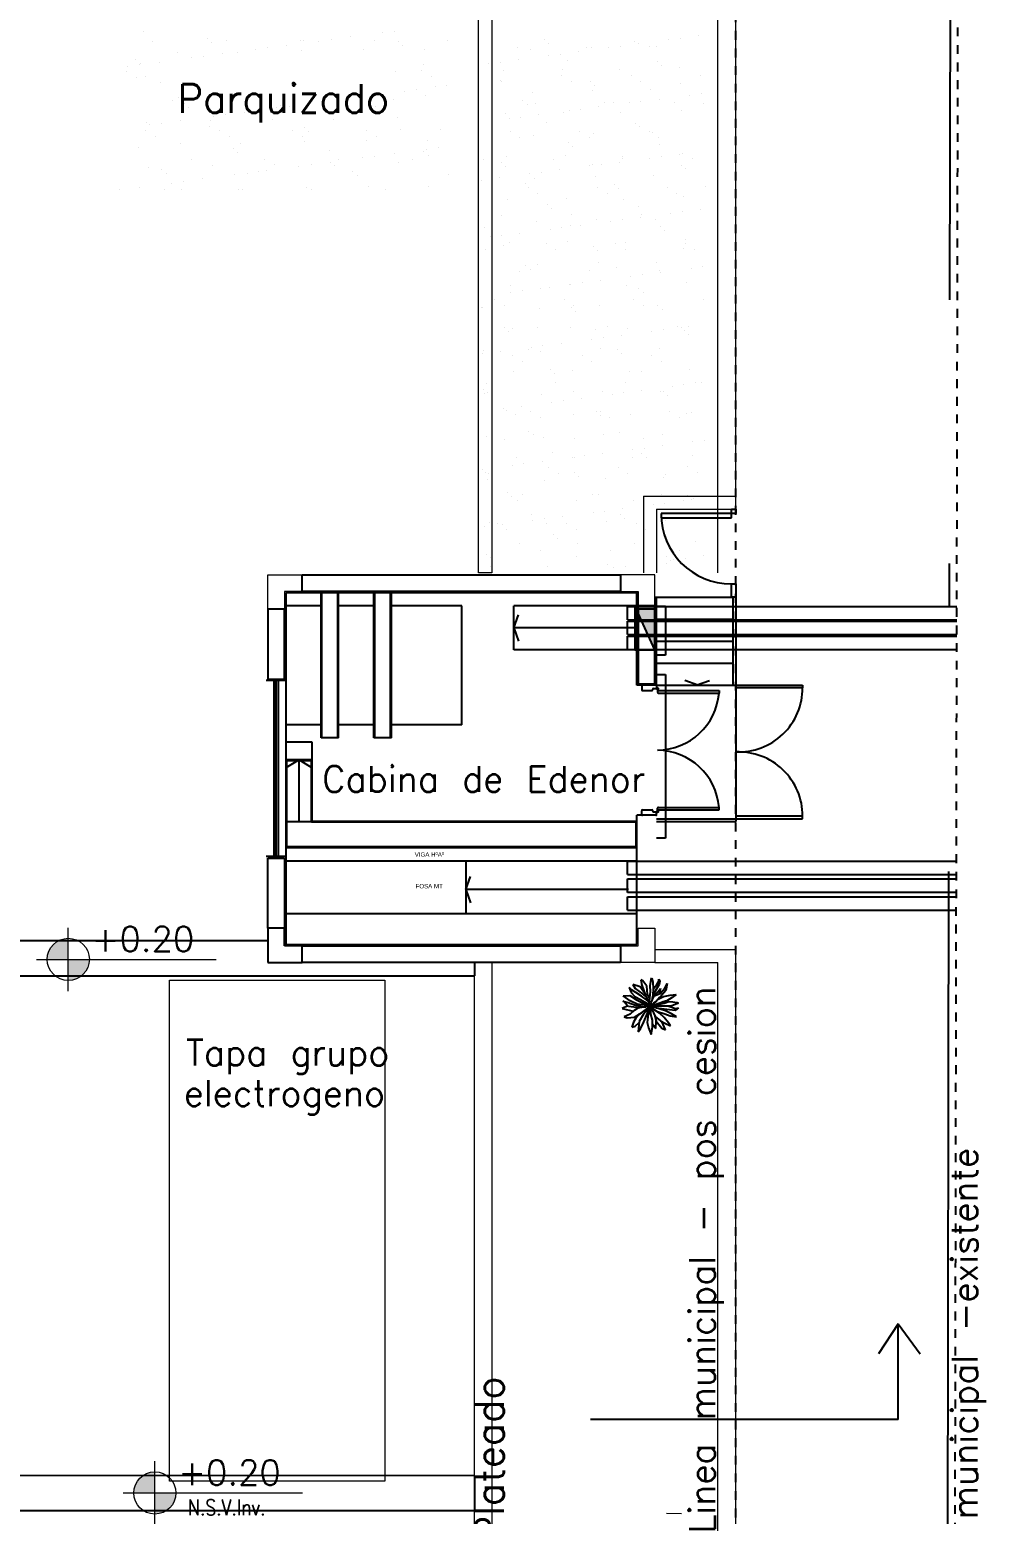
# Model space of a CAD drawing. Header units: millimetres. Extents: x 182 to 305, y 81 to 164.
# Drawn here: x 293.95 to 304.83, y 109.81 to 126.69 of the extents above; entities that cross this region are included whole.
import ezdxf

# ---------------------------------------------------------------- set-up
doc = ezdxf.new("R2010")
doc.units = ezdxf.units.MM
for name, pattern in [('ACAD_ISO04W100', [30.5, 24, -3, 0.5, -3]), ('ACAD_ISO10W100', [18.5, 12, -3, 0.5, -3]), ('DASHDOT', [1, 0.5, -0.25, 0, -0.25]), ('Hidden', [7.14375, 4.7625, -2.38125])]:
    doc.linetypes.add(name, pattern=pattern)
for name, color, linetype, lineweight in [('A-----DIP', 7, 'Continuous', 9), ('A-AREAIDM', 7, 'Continuous', 18), ('A-FLOROTM', 7, 'Continuous', 9), ('A-WALL', 7, 'Continuous', 9), ('BLOCK 019', 7, 'Continuous', 9), ('OBSERVACIONES', 7, 'Continuous', 25), ('S-COLSPRM', 7, 'Continuous', 9), ('VP', 7, 'Continuous', 18)]:
    doc.layers.add(name, color=color, linetype=linetype, lineweight=lineweight)
for name, color, linetype in [('C', 7, 'Continuous'), ('carpinteria', 7, 'Continuous'), ('CENTRO DE TRANSFORMACION', 7, 'Continuous'), ('GREEN', 7, 'Continuous'), ('IE-FOSA TAPA', 7, 'Continuous'), ('IE-FOSAS', 7, 'Continuous'), ('Lineas Lotes', 7, 'DASHDOT'), ('Lineas Rotulo', 7, 'Continuous'), ('perfiles', 7, 'Continuous'), ('PORTONES', 7, 'Continuous'), ('REVOQUE', 7, 'Continuous'), ('REVOQUES', 7, 'Continuous'), ('solado h verde', 7, 'Continuous'), ('TXT', 7, 'Continuous'), ('VISTALEJOS', 7, 'Continuous'), ('vistas acceso$0$vista8', 7, 'Continuous')]:
    doc.layers.add(name, color=color, linetype=linetype)
doc.styles.add('ARIAL', font='arial.ttf')
doc.styles.add('COTAS', font='simplex.shx', dxfattribs={"width": 0.8})
doc.styles.get("Standard").update_dxf_attribs({"font": 'txt.shx'})

msp = doc.modelspace()

# ---------------------------------------------------------------- hatches: boundary and pattern name
at = {"layer": 'A-----DIP'}
h = msp.add_hatch(color=252, dxfattribs=at)
edge = h.paths.add_edge_path(flags=0)
edge.add_line((294.392865, 116.121619), (294.152865, 116.121619))
edge.add_arc((294.392865, 116.121619), 0.24, 90, 180, ccw=False)
edge.add_line((294.392865, 116.361619), (294.392865, 116.121619))
h = msp.add_hatch(color=252, dxfattribs=at)
edge = h.paths.add_edge_path(flags=0)
edge.add_line((294.392865, 116.121619), (294.632865, 116.121619))
edge.add_arc((294.392865, 116.121619), 0.24, 270, 360, ccw=False)
edge.add_line((294.392865, 115.881619), (294.392865, 116.121619))
h = msp.add_hatch(color=252, dxfattribs=at)
edge = h.paths.add_edge_path(flags=0)
edge.add_line((295.37684, 110.054841), (295.13684, 110.054841))
edge.add_arc((295.37684, 110.054841), 0.24, 90, 180, ccw=False)
edge.add_line((295.37684, 110.294841), (295.37684, 110.054841))
h = msp.add_hatch(color=252, dxfattribs=at)
edge = h.paths.add_edge_path(flags=0)
edge.add_line((295.37684, 110.054841), (295.61684, 110.054841))
edge.add_arc((295.37684, 110.054841), 0.24, 270, 360, ccw=False)
edge.add_line((295.37684, 109.814841), (295.37684, 110.054841))
at = {"layer": 'CENTRO DE TRANSFORMACION', "ltscale": 0.2}
h = msp.add_hatch(color=252, dxfattribs=at)
h.paths.add_polyline_path([(301.061104, 120.11929), (301.061104, 120.139934), (300.832293, 120.139934), (300.841741, 120.11929)])
h.paths.add_polyline_path([(301.061104, 119.96679), (301.061104, 120.11929), (300.841741, 120.11929), (300.911528, 119.96679)])
h.paths.add_polyline_path([(300.980685, 119.815666), (301.061104, 119.815666), (301.061104, 119.96679), (300.911528, 119.96679)])
h.paths.add_polyline_path([(301.061104, 119.639934), (301.061104, 119.815666), (300.980685, 119.815666)])

# ---------------------------------------------------------------- linework, layer by layer
at = {"linetype": 'ACAD_ISO10W100'}
msp.add_line((304.3478, 86.621522), (304.483929, 160.881522), dxfattribs=at)
at = {"layer": 'A-----DIP', "color": 252, "linetype": 'Continuous'}
for p, q in [((295.252054, 126.676121), (295.252054, 126.676121)), ((297.599602, 126.609966), (297.599602, 126.609966)), ((297.965305, 126.658112), (297.965305, 126.658112)), ((298.105447, 126.676562), (298.105447, 126.676562)), ((295.355481, 126.562066), (295.355481, 126.562066)), ((295.632138, 126.435978), (295.632138, 126.435978)), ((295.971518, 126.590911), (295.971518, 126.590911)), ((296.021144, 126.545437), (296.021144, 126.545437)), ((296.193933, 126.56359), (296.193933, 126.56359)), ((296.320878, 126.432674), (296.320878, 126.432674)), ((296.51584, 126.467286), (296.51584, 126.467286)), ((296.655981, 126.485736), (296.655981, 126.485736)), ((296.874869, 126.514553), (296.874869, 126.514553)), ((297.032385, 126.565113), (297.032385, 126.565113)), ((297.048067, 126.458873), (297.048067, 126.458873)), ((297.064749, 126.567105), (297.064749, 126.567105)), ((297.240573, 126.562699), (297.240573, 126.562699)), ((297.380714, 126.581149), (297.380714, 126.581149)), ((297.752827, 126.467863), (297.752827, 126.467863)), ((297.870837, 126.566637), (297.870837, 126.566637)), ((298.1421, 126.55785), (298.1421, 126.55785)), ((298.191727, 126.512376), (298.191727, 126.512376)), ((298.441567, 126.46456), (298.441567, 126.46456)), ((298.709289, 126.56816), (298.709289, 126.56816)), ((295.066374, 126.27646), (295.066374, 126.27646)), ((295.162148, 126.354606), (295.162148, 126.354606)), ((295.206516, 126.29491), (295.206516, 126.29491)), ((295.211774, 126.309132), (295.211774, 126.309132)), ((295.425404, 126.323728), (295.425404, 126.323728)), ((295.791107, 126.371873), (295.791107, 126.371873)), ((295.931248, 126.390323), (295.931248, 126.390323)), ((296.150137, 126.41914), (296.150137, 126.41914)), ((298.425962, 126.297739), (298.425962, 126.297739)), ((295.050655, 126.220586), (295.050655, 126.220586)), ((295.164192, 126.148255), (295.164192, 126.148255)), ((295.269014, 126.157343), (295.269014, 126.157343)), ((295.44601, 126.094494), (295.44601, 126.094494)), ((298.116891, 126.215427), (298.116891, 126.215427)), ((298.404462, 126.22668), (298.404462, 126.22668)), ((298.518, 126.154348), (298.518, 126.154348)), ((298.213544, 125.99369), (298.213544, 125.99369)), ((298.353685, 126.01214), (298.353685, 126.01214)), ((298.458528, 125.945782), (298.458528, 125.945782)), ((298.572573, 126.040957), (298.572573, 126.040957)), ((298.693943, 126.05218), (298.693943, 126.05218)), ((295.572927, 125.887862), (295.572927, 125.887862)), ((295.649099, 125.9172), (295.649099, 125.9172)), ((295.713991, 125.848935), (295.713991, 125.848935)), ((295.763617, 125.803461), (295.763617, 125.803461)), ((296.398375, 125.754719), (296.398375, 125.754719)), ((296.764078, 125.802865), (296.764078, 125.802865)), ((296.807222, 125.825129), (296.807222, 125.825129)), ((296.90422, 125.821315), (296.90422, 125.821315)), ((297.884573, 125.815874), (297.884573, 125.815874)), ((297.934199, 125.7704), (297.934199, 125.7704)), ((298.088282, 125.892432), (298.088282, 125.892432)), ((295.285975, 125.638565), (295.285975, 125.638565)), ((295.314612, 125.612039), (295.314612, 125.612039)), ((295.454754, 125.630489), (295.454754, 125.630489)), ((295.673642, 125.659306), (295.673642, 125.659306)), ((295.997852, 125.588824), (295.997852, 125.588824)), ((296.013163, 125.664764), (296.013163, 125.664764)), ((296.039345, 125.707452), (296.039345, 125.707452)), ((296.179487, 125.725902), (296.179487, 125.725902)), ((296.717923, 125.673753), (296.717923, 125.673753)), ((297.406663, 125.67045), (297.406663, 125.67045)), ((298.133852, 125.696649), (298.133852, 125.696649)), ((295.2681, 125.546382), (295.2681, 125.546382)), ((295.381638, 125.474051), (295.381638, 125.474051)), ((296.106552, 125.547905), (296.106552, 125.547905)), ((296.22009, 125.475574), (296.22009, 125.475574)), ((296.945004, 125.549429), (296.945004, 125.549429)), ((297.058542, 125.477097), (297.058542, 125.477097)), ((297.075203, 125.579569), (297.075203, 125.579569)), ((297.081988, 125.421317), (297.081988, 125.421317)), ((297.12483, 125.534095), (297.12483, 125.534095)), ((297.783456, 125.550952), (297.783456, 125.550952)), ((297.786748, 125.430307), (297.786748, 125.430307)), ((297.896993, 125.478621), (297.896993, 125.478621)), ((298.168435, 125.555763), (298.168435, 125.555763)), ((298.475488, 125.427003), (298.475488, 125.427003)), ((298.621908, 125.552475), (298.621908, 125.552475)), ((295.188483, 125.352519), (295.188483, 125.352519)), ((295.666059, 125.398422), (295.666059, 125.398422)), ((296.265834, 125.343264), (296.265834, 125.343264)), ((296.31546, 125.29779), (296.31546, 125.29779)), ((296.354799, 125.395118), (296.354799, 125.395118)), ((297.359065, 125.319458), (297.359065, 125.319458)), ((297.877191, 125.252306), (297.877191, 125.252306)), ((298.096079, 125.281123), (298.096079, 125.281123)), ((298.436416, 125.310204), (298.436416, 125.310204)), ((298.461782, 125.329269), (298.461782, 125.329269)), ((298.486042, 125.26473), (298.486042, 125.26473)), ((298.601924, 125.347719), (298.601924, 125.347719)), ((295.302935, 125.119787), (295.302935, 125.119787)), ((295.456464, 125.106959), (295.456464, 125.106959)), ((295.790372, 125.213658), (295.790372, 125.213658)), ((296.030123, 125.145986), (296.030123, 125.145986)), ((296.549695, 125.083153), (296.549695, 125.083153)), ((296.628824, 125.215181), (296.628824, 125.215181)), ((296.646613, 125.090297), (296.646613, 125.090297)), ((296.734884, 125.154975), (296.734884, 125.154975)), ((297.012316, 125.138443), (297.012316, 125.138443)), ((297.152458, 125.156893), (297.152458, 125.156893)), ((297.371346, 125.18571), (297.371346, 125.18571)), ((297.423624, 125.151672), (297.423624, 125.151672)), ((297.467276, 125.216705), (297.467276, 125.216705)), ((297.737049, 125.233856), (297.737049, 125.233856)), ((298.150812, 125.177871), (298.150812, 125.177871)), ((298.305728, 125.218228), (298.305728, 125.218228)), ((295.50609, 125.061485), (295.50609, 125.061485)), ((295.56285, 124.947617), (295.56285, 124.947617)), ((295.702992, 124.966067), (295.702992, 124.966067)), ((295.92188, 124.994884), (295.92188, 124.994884)), ((296.287583, 125.04303), (296.287583, 125.04303)), ((296.427725, 125.06148), (296.427725, 125.06148)), ((297.627046, 125.073899), (297.627046, 125.073899)), ((297.676672, 125.028425), (297.676672, 125.028425)), ((297.803708, 124.911529), (297.803708, 124.911529)), ((298.720277, 125.050093), (298.720277, 125.050093)), ((294.978259, 124.870654), (294.978259, 124.870654)), ((294.978259, 124.870654), (294.978259, 124.870654)), ((295.197147, 124.899471), (295.197147, 124.899471)), ((295.485546, 124.872178), (295.485546, 124.872178)), ((295.683019, 124.879644), (295.683019, 124.879644)), ((296.323998, 124.873701), (296.323998, 124.873701)), ((296.371759, 124.87634), (296.371759, 124.87634)), ((297.098948, 124.902539), (297.098948, 124.902539)), ((297.16245, 124.875224), (297.16245, 124.875224)), ((298.000902, 124.876748), (298.000902, 124.876748)), ((298.492448, 124.908225), (298.492448, 124.908225))]:
    msp.add_line(p, q, dxfattribs=at)
at = {"layer": 'A-----DIP', "color": 252}
for p, q in [((294.392865, 115.761619), (294.392865, 116.481619)), ((294.032865, 116.121619), (296.072865, 116.121619)), ((295.37684, 109.694841), (295.37684, 110.414841)), ((295.01684, 110.054841), (297.05684, 110.054841))]:
    msp.add_line(p, q, dxfattribs=at)
for centre in [(294.392865, 116.121619), (295.37684, 110.054841)]:
    msp.add_circle(centre, 0.24, dxfattribs=at)
at = {"layer": 'A-FLOROTM', "color": 252}
for p, q in [((299.011104, 91.614512), (299.011104, 116.084648)), ((299.206106, 116.084648), (299.206106, 91.764512))]:
    msp.add_line(p, q, dxfattribs=at)
at = {"layer": 'A-WALL', "color": 252, "lineweight": 18}
for p, q in [((301.778593, 120.514856), (301.778593, 128.527043)), ((301.778593, 120.514856), (301.778593, 128.527043)), ((301.978592, 128.527043), (301.978592, 121.389934)), ((301.978592, 128.527043), (301.978592, 121.389934)), ((300.931104, 121.389934), (301.98109, 121.389934)), ((300.931104, 121.389934), (300.931104, 120.514856)), ((301.98109, 121.239934), (301.98109, 121.389934)), ((301.081104, 121.239934), (301.981104, 121.239934)), ((301.081104, 121.239934), (301.081104, 120.514856)), ((301.061104, 116.234648), (301.978592, 116.234648)), ((301.978592, 116.234648), (301.978592, 91.813478)), ((301.061104, 116.084648), (301.778593, 116.084648)), ((301.778593, 91.814512), (301.778593, 116.084648)), ((295.544446, 115.884578), (297.990031, 115.884578)), ((295.544446, 110.189543), (295.544446, 115.884578)), ((297.990031, 115.884578), (297.990031, 110.189543)), ((297.990031, 110.189543), (295.544446, 110.189543)), ((301.195134, 109.823707), (301.365133, 109.823128))]:
    msp.add_line(p, q, dxfattribs=at)
at = {"layer": 'BLOCK 019', "color": 252, "ltscale": 5}
for p, q in [((299.056106, 120.514856), (299.056106, 146.988646)), ((299.056106, 120.514856), (299.056106, 146.988646)), ((299.206106, 146.988646), (299.206106, 120.514856)), ((299.206106, 146.988646), (299.206106, 120.514856)), ((299.206106, 120.514856), (299.056106, 120.514856)), ((299.206106, 120.514856), (299.056106, 120.514856))]:
    msp.add_line(p, q, dxfattribs=at)
at = {"layer": 'C', "color": 252}
for p, q in [((296.851104, 116.474648), (296.661104, 116.474648)), ((296.661104, 116.474648), (296.661104, 116.084648)), ((296.851104, 116.274648), (296.851104, 116.474648)), ((297.051104, 116.274648), (296.851104, 116.274648)), ((297.051104, 116.084648), (297.051104, 116.274648)), ((296.661104, 116.084648), (297.051104, 116.084648))]:
    msp.add_line(p, q, dxfattribs=at)
at = {"layer": 'carpinteria', "color": 252}
for p, q in [((296.728565, 119.291364), (296.728565, 117.291364)), ((296.753565, 119.291364), (296.753565, 117.291364)), ((296.778565, 119.291364), (296.778565, 117.291364))]:
    msp.add_line(p, q, dxfattribs=at)
at = {"layer": 'CENTRO DE TRANSFORMACION', "color": 252, "ltscale": 0.2}
for p, q in [((301.931104, 121.189934), (301.931104, 121.239934)), ((301.931104, 121.239934), (301.981104, 121.239934)), ((301.981104, 121.239934), (301.981104, 121.189934)), ((301.931104, 121.189934), (301.131104, 121.189934)), ((301.131104, 121.189934), (301.131104, 121.139934)), ((301.131104, 121.139934), (301.931104, 121.139934)), ((301.931104, 121.139934), (301.931104, 121.189934)), ((301.981104, 121.189934), (301.931104, 121.189934)), ((301.931104, 120.239934), (301.931104, 120.389934)), ((301.931104, 120.389934), (301.981104, 120.389934)), ((301.981104, 120.389934), (301.981104, 120.239934)), ((301.061104, 120.239934), (301.951104, 120.239934)), ((301.981104, 120.239934), (301.931104, 120.239934)), ((301.951104, 119.239934), (301.951104, 120.239934)), ((301.981104, 120.239934), (301.981104, 117.689934)), ((297.265818, 120.139934), (296.865818, 120.139934)), ((297.865818, 120.139934), (297.465818, 120.139934)), ((298.865818, 120.139934), (298.065818, 120.139934)), ((298.865818, 118.789934), (298.865818, 120.139934)), ((300.856389, 120.139934), (299.456389, 120.139934)), ((299.456389, 119.639934), (299.456389, 120.139934)), ((301.061104, 120.139934), (300.832293, 120.139934)), ((300.832293, 120.139934), (300.832293, 119.639934)), ((301.061104, 119.639934), (301.061104, 120.139934)), ((301.081104, 119.989934), (301.951104, 119.989934)), ((301.081104, 119.739934), (301.951104, 119.739934)), ((300.856389, 119.639934), (299.456389, 119.639934)), ((300.832293, 119.639934), (301.061104, 119.639934)), ((301.081104, 119.489934), (301.951104, 119.489934)), ((301.081104, 119.239934), (301.981104, 119.239934)), ((301.981104, 119.239934), (302.741104, 119.239934)), ((301.981104, 119.209934), (301.981104, 119.239934)), ((302.741104, 119.209934), (301.981104, 119.209934)), ((302.741104, 119.239934), (302.741104, 119.209934)), ((297.265818, 118.789934), (296.865818, 118.789934)), ((297.865818, 118.789934), (297.465818, 118.789934)), ((298.865818, 118.789934), (298.065818, 118.789934)), ((297.165818, 118.589934), (296.865818, 118.589934)), ((297.165818, 118.589934), (296.961104, 118.589934)), ((297.165818, 117.689934), (297.165818, 118.589934)), ((300.856389, 117.689934), (297.165818, 117.689934)), ((301.081104, 117.719934), (301.951104, 117.719934)), ((301.081104, 117.689934), (301.981104, 117.689934)), ((301.951104, 117.719934), (301.981104, 117.719934)), ((302.741104, 117.749934), (301.981104, 117.749934)), ((301.981104, 117.749934), (301.981104, 117.719934)), ((301.981104, 117.719934), (302.741104, 117.719934)), ((302.741104, 117.719934), (302.741104, 117.749934))]:
    msp.add_line(p, q, dxfattribs=at)
for centre, start, end in [((302.010512, 119.209934), 267.693099, 0), ((302.010512, 117.749934), 0, 92.306901)]:
    msp.add_arc(centre, 0.730592, start, end, dxfattribs=at)
at = {"layer": 'GREEN', "color": 252}
for p, q in [((300.796823, 115.774899), (300.76965, 115.800037)), ((300.76965, 115.800037), (300.791892, 115.744478)), ((300.809177, 115.837077), (300.838789, 115.789471)), ((300.893108, 115.809297), (300.809177, 115.837077)), ((300.943388, 115.73907), (300.893108, 115.809297)), ((300.922747, 115.879399), (300.900532, 115.888659)), ((300.900532, 115.888659), (300.911639, 115.829152)), ((300.911639, 115.829152), (300.953605, 115.71008)), ((300.968425, 115.818557), (300.922747, 115.879399)), ((300.978313, 115.727293), (300.968425, 115.818557)), ((301.009171, 115.821198), (301.020279, 115.893971)), ((301.011637, 115.755073), (301.009171, 115.821198)), ((301.020279, 115.893971), (301.026456, 115.909849)), ((301.026456, 115.909849), (301.036345, 115.86355)), ((301.036345, 115.86355), (301.041275, 115.788136)), ((301.04105, 115.78161), (301.084487, 115.834435)), ((301.111661, 115.837077), (301.064737, 115.760356)), ((301.084487, 115.834435), (301.105484, 115.87281)), ((301.105484, 115.87281), (301.104238, 115.895277)), ((301.104238, 115.895277), (301.119057, 115.87281)), ((301.119057, 115.87281), (301.111661, 115.837077)), ((301.121522, 115.735218), (301.175842, 115.79606)), ((301.175842, 115.79606), (301.20055, 115.848978)), ((301.20055, 115.848978), (301.185731, 115.766974)), ((300.712864, 115.638643), (300.696826, 115.647902)), ((300.696826, 115.647902), (300.757323, 115.630718)), ((300.699291, 115.708774), (300.777073, 115.71008)), ((300.779538, 115.650573), (300.699291, 115.708774)), ((300.733861, 115.610863), (300.712864, 115.638643)), ((300.757323, 115.630718), (300.828927, 115.602938)), ((300.777073, 115.71008), (300.851143, 115.659833)), ((300.859785, 115.613534), (300.779538, 115.650573)), ((300.791892, 115.744478), (300.832612, 115.698179)), ((300.844966, 115.744478), (300.796823, 115.774899)), ((300.832612, 115.698179), (300.89682, 115.663781)), ((300.838789, 115.789471), (300.919036, 115.729935)), ((300.910393, 115.704797), (300.844966, 115.744478)), ((300.851143, 115.659833), (300.981294, 115.595293)), ((300.89682, 115.663781), (300.952386, 115.633359)), ((300.981293, 115.650324), (300.910393, 115.704797)), ((300.919036, 115.729935), (300.961028, 115.69156)), ((300.952386, 115.633359), (301.01029, 115.587742)), ((300.953605, 115.71008), (301.01029, 115.587742)), ((301.002642, 115.673022), (300.978313, 115.727293)), ((300.99931, 115.642619), (301.011637, 115.755073)), ((301.01029, 115.587742), (300.99931, 115.642619)), ((301.01029, 115.587742), (301.01906, 115.630718)), ((301.01906, 115.630718), (301.051164, 115.706132)), ((301.03881, 115.716698), (301.025354, 115.645504)), ((301.064737, 115.760356), (301.032144, 115.68279)), ((301.041275, 115.788136), (301.03881, 115.716698)), ((301.077091, 115.643955), (301.046206, 115.622793)), ((301.051164, 115.706132), (301.121522, 115.735218)), ((301.059806, 115.71008), (301.126453, 115.789471)), ((301.115345, 115.686277), (301.077091, 115.643955)), ((301.099361, 115.668593), (301.159804, 115.70082)), ((301.126453, 115.789471), (301.111661, 115.729935)), ((301.135096, 115.711415), (301.115345, 115.686277)), ((301.154873, 115.637336), (301.117811, 115.6241)), ((301.185731, 115.766974), (301.135096, 115.711415)), ((301.196839, 115.651879), (301.154873, 115.637336)), ((301.159804, 115.70082), (301.23512, 115.714057)), ((301.1672, 115.622793), (301.221519, 115.642619)), ((301.257335, 115.686277), (301.196839, 115.651879)), ((301.221519, 115.642619), (301.264731, 115.639978)), ((301.23512, 115.714057), (301.301794, 115.721981)), ((301.301794, 115.721981), (301.257335, 115.686277)), ((301.264731, 115.639978), (301.315367, 115.632053)), ((301.315367, 115.632053), (301.331405, 115.6241)), ((300.75284, 115.594221), (300.690649, 115.563257)), ((300.690649, 115.563257), (300.812861, 115.534142)), ((300.779538, 115.499774), (300.712864, 115.466682)), ((300.712864, 115.466682), (300.747434, 115.456116)), ((300.761007, 115.58706), (300.733861, 115.610863)), ((300.747434, 115.456116), (300.827681, 115.465376)), ((300.882001, 115.569876), (300.761007, 115.58706)), ((300.823969, 115.540761), (300.779538, 115.499774)), ((300.865962, 115.565899), (300.823969, 115.540761)), ((300.827681, 115.465376), (300.910393, 115.515623)), ((300.828927, 115.602938), (300.912886, 115.584419)), ((300.886243, 115.500952), (300.844966, 115.453474)), ((300.967205, 115.598962), (300.859785, 115.613534)), ((300.93632, 115.576494), (300.865962, 115.565899)), ((300.930171, 115.497103), (300.883247, 115.415099)), ((300.910393, 115.515623), (301.01029, 115.587742)), ((300.912886, 115.584419), (300.95763, 115.579378)), ((301.01029, 115.587742), (300.930171, 115.497103)), ((300.933855, 115.411123), (301.01029, 115.587742)), ((301.01029, 115.587742), (300.93632, 115.576494)), ((301.01029, 115.587742), (300.967205, 115.598962)), ((300.983244, 115.494461), (300.974602, 115.403198)), ((301.01029, 115.587742), (300.983244, 115.494461)), ((301.117811, 115.6241), (301.01029, 115.587742)), ((301.01029, 115.587742), (301.1672, 115.622793)), ((301.046206, 115.622793), (301.01029, 115.587742)), ((301.107949, 115.591037), (301.01029, 115.587742)), ((301.1808, 115.536813), (301.01029, 115.587742)), ((301.062272, 115.544738), (301.01029, 115.587742)), ((301.014102, 115.497103), (301.01029, 115.587742)), ((301.01029, 115.587742), (301.065956, 115.4733)), ((301.032633, 115.432284), (301.014102, 115.497103)), ((301.114126, 115.511675), (301.062272, 115.544738)), ((301.07831, 115.417741), (301.063491, 115.475942)), ((301.065956, 115.4733), (301.123988, 115.424359)), ((301.226477, 115.548714), (301.075128, 115.568376)), ((301.078826, 115.534183), (301.174623, 115.50108)), ((301.184484, 115.589702), (301.107949, 115.591037)), ((301.165981, 115.460064), (301.114126, 115.511675)), ((301.21537, 115.399221), (301.165981, 115.460064)), ((301.174623, 115.50108), (301.236339, 115.479919)), ((301.248693, 115.502415), (301.1808, 115.536813)), ((301.244981, 115.588395), (301.184484, 115.589702)), ((301.219095, 115.588954), (301.296836, 115.561922)), ((301.293151, 115.539455), (301.226477, 115.548714)), ((301.236339, 115.479919), (301.306724, 115.466682)), ((301.298082, 115.610863), (301.244981, 115.588395)), ((301.306724, 115.466682), (301.248693, 115.502415)), ((301.331405, 115.571182), (301.293151, 115.539455)), ((301.296836, 115.561922), (301.331405, 115.571182)), ((301.331405, 115.6241), (301.298082, 115.610863)), ((300.817819, 115.408481), (300.798042, 115.348945)), ((300.798042, 115.348945), (300.838789, 115.360876)), ((300.844966, 115.453474), (300.817819, 115.408481)), ((300.838789, 115.360876), (300.880782, 115.403198)), ((300.883247, 115.415099), (300.870893, 115.297363)), ((300.870893, 115.297363), (300.898066, 115.333096)), ((300.898066, 115.333096), (300.933855, 115.411123)), ((300.974602, 115.403198), (300.989421, 115.342356)), ((300.989421, 115.342356), (301.01906, 115.265635)), ((301.01906, 115.265635), (301.035098, 115.351616)), ((301.035098, 115.351616), (301.032633, 115.432284)), ((301.035098, 115.388655), (301.072133, 115.335737)), ((301.072133, 115.335737), (301.077091, 115.417741)), ((301.077091, 115.417741), (301.141273, 115.34102)), ((301.123988, 115.424359), (301.175842, 115.39658)), ((301.165981, 115.352922), (301.138807, 115.416435)), ((301.141273, 115.34102), (301.182019, 115.319859)), ((301.182019, 115.319859), (301.165981, 115.352922)), ((301.175842, 115.39658), (301.237585, 115.364823)), ((301.237585, 115.364823), (301.21537, 115.399221))]:
    msp.add_line(p, q, dxfattribs=at)
at = {"layer": 'IE-FOSA TAPA', "color": 252}
for p, q in [((297.165818, 118.389934), (296.865818, 118.389934)), ((297.155818, 118.379934), (296.875818, 118.379934)), ((296.875818, 117.399934), (296.875818, 118.379934)), ((297.155818, 117.679934), (297.155818, 118.379934)), ((300.846389, 117.679934), (297.155818, 117.679934)), ((300.846389, 117.679934), (300.846389, 117.399934)), ((300.846389, 117.399934), (296.875818, 117.399934))]:
    msp.add_line(p, q, dxfattribs=at)
at = {"layer": 'IE-FOSAS', "color": 252, "linetype": 'Hidden'}
for p, q in [((300.751104, 120.13376), (304.49421, 120.13376)), ((300.751104, 119.98126), (300.751104, 120.13376)), ((300.751104, 119.98126), (304.493931, 119.98126)), ((300.751104, 119.966184), (304.493903, 119.966184)), ((300.751104, 119.813684), (300.751104, 119.966184)), ((300.751104, 119.813684), (304.493624, 119.813684)), ((300.751104, 119.796113), (304.493591, 119.796113)), ((300.751104, 119.643613), (300.751104, 119.796113)), ((300.751104, 119.643613), (304.493312, 119.643613)), ((300.751104, 117.085897), (300.751104, 117.238397)), ((300.751104, 117.238397), (304.488903, 117.238397)), ((300.751104, 117.085897), (304.488623, 117.085897)), ((300.751104, 116.883397), (300.751104, 117.035897)), ((300.751104, 117.035897), (304.488532, 117.035897)), ((304.488252, 116.883397), (300.751104, 116.883397)), ((300.751104, 116.833397), (304.48816, 116.833397)), ((300.751104, 116.680897), (300.751104, 116.833397)), ((300.751104, 116.680897), (304.487881, 116.680897))]:
    msp.add_line(p, q, dxfattribs=at)
at = {"layer": 'IE-FOSAS', "color": 252}
for p, q in [((300.856389, 117.389934), (296.865818, 117.389934)), ((300.856389, 117.239934), (296.865818, 117.239934)), ((300.856389, 116.639934), (296.865818, 116.639934))]:
    msp.add_line(p, q, dxfattribs=at)
at = {"layer": 'IE-FOSAS', "color": 252, "linetype": 'Hidden'}
msp.add_arc((301.931104, 121.189934), 0.8, 180, 270, dxfattribs=at)
at = {"layer": 'Lineas Lotes', "color": 252, "linetype": 'ACAD_ISO04W100', "ltscale": 4e-05}
for p, q in [((301.978592, 160.877005), (301.978592, 84.162828)), ((304.43277, 86.617005), (304.568899, 160.877005))]:
    msp.add_line(p, q, dxfattribs=at)
at = {"layer": 'Lineas Rotulo', "color": 252}
for p, q in [((303.826162, 111.97668), (303.601664, 111.635044)), ((303.826162, 110.888913), (303.826162, 111.97668)), ((303.826162, 111.97668), (304.075971, 111.635044)), ((303.826162, 110.888913), (300.330506, 110.888913))]:
    msp.add_line(p, q, dxfattribs=at)
at = {"layer": 'OBSERVACIONES', "color": 252, "ltscale": 5}
for p, q in [((293.830888, 116.334648), (296.661104, 116.334648)), ((299.011104, 116.084648), (299.011104, 115.934648)), ((293.830888, 115.934648), (299.011104, 115.934648)), ((293.830888, 110.255339), (299.011104, 110.254648)), ((299.011104, 110.254648), (299.011104, 109.854648)), ((293.830835, 109.855339), (299.011104, 109.854648))]:
    msp.add_line(p, q, dxfattribs=at)
at = {"layer": 'perfiles', "color": 252, "ltscale": 0.2}
for p, q in [((297.265818, 118.639934), (297.265818, 120.289934)), ((297.275818, 118.639934), (297.275818, 120.289934)), ((297.455818, 118.639934), (297.455818, 120.289934)), ((297.465818, 118.639934), (297.465818, 120.289934)), ((297.865818, 118.639934), (297.865818, 120.289934)), ((297.875818, 118.639934), (297.875818, 120.289934)), ((298.055818, 118.639934), (298.055818, 120.289934)), ((298.065818, 118.639934), (298.065818, 120.289934)), ((297.465818, 118.639934), (297.265818, 118.639934)), ((297.465818, 118.639934), (297.423604, 118.639934)), ((298.065818, 118.639934), (297.865818, 118.639934))]:
    msp.add_line(p, q, dxfattribs=at)
at = {"layer": 'PORTONES', "color": 252, "linetype": 'Hidden', "ltscale": 0.5}
for p, q in [((301.081104, 120.135995), (301.081104, 120.135995)), ((301.081104, 120.135995), (301.181104, 120.135995)), ((301.181104, 120.135995), (301.181104, 119.580995)), ((301.181104, 119.580995), (301.081104, 119.580995)), ((301.081104, 119.359989), (301.081104, 119.359989)), ((301.081104, 119.359989), (301.181104, 119.359989)), ((301.181104, 119.359989), (301.181104, 117.499989)), ((301.181104, 117.499989), (301.081104, 117.499989))]:
    msp.add_line(p, q, dxfattribs=at)
at = {"layer": 'PORTONES', "color": 252}
for p, q in [((300.911104, 119.229934), (300.911104, 119.189934)), ((301.071104, 119.239934), (300.921104, 119.239934)), ((300.921104, 119.179934), (301.026104, 119.179934)), ((301.046104, 119.199934), (301.082321, 119.199934)), ((301.081104, 119.229934), (301.081104, 119.199934)), ((301.091104, 119.191151), (301.091104, 119.159934)), ((301.091104, 119.179934), (301.791104, 119.179934)), ((301.791104, 119.179934), (301.791104, 119.149934)), ((301.101104, 119.149934), (301.791104, 119.149934)), ((300.921104, 117.819934), (301.026104, 117.819934)), ((301.091104, 117.808717), (301.091104, 117.839934)), ((301.091104, 117.819934), (301.791104, 117.819934)), ((301.101104, 117.849934), (301.791104, 117.849934)), ((301.791104, 117.819934), (301.791104, 117.849934)), ((300.911104, 117.769934), (300.911104, 117.809934)), ((301.071104, 117.759934), (300.921104, 117.759934)), ((301.046104, 117.799934), (301.082321, 117.799934)), ((301.081104, 117.769934), (301.081104, 117.799934))]:
    msp.add_line(p, q, dxfattribs=at)
for centre in [(301.091104, 119.199934), (301.091104, 117.799934)]:
    msp.add_circle(centre, 0.008783, dxfattribs=at)
for centre, radius, start, end in [((300.921104, 119.229934), 0.01, 90, 180), ((300.921104, 119.189934), 0.01, 180, 270), ((301.026104, 119.189934), 0.01, 270, 0), ((301.046104, 119.189934), 0.01, 90, 180), ((301.071104, 119.229934), 0.01, 0, 90), ((301.081541, 119.212155), 0.712285, 270.769207, 354.9886), ((301.101104, 119.159934), 0.01, 180, 270), ((301.081541, 117.787713), 0.712285, 5.0114, 89.230793), ((300.921104, 117.809934), 0.01, 90, 180), ((301.026104, 117.809934), 0.01, 0, 90), ((301.101104, 117.839934), 0.01, 90, 180), ((300.921104, 117.769934), 0.01, 180, 270), ((301.046104, 117.809934), 0.01, 180, 270), ((301.071104, 117.769934), 0.01, 270, 0)]:
    msp.add_arc(centre, radius, start, end, dxfattribs=at)
at = {"layer": 'REVOQUE', "color": 252, "ltscale": 0.2}
for p, q in [((300.856389, 120.289934), (296.865818, 120.289934)), ((296.865818, 120.289934), (296.865818, 119.289934)), ((300.856389, 119.239934), (300.856389, 120.289934)), ((301.081104, 119.239934), (301.081104, 120.239934)), ((296.865818, 119.291364), (296.641311, 119.291364)), ((296.865818, 119.291364), (296.865818, 117.289934)), ((301.081104, 119.239934), (300.856389, 119.239934)), ((300.856389, 116.289934), (300.856389, 117.759934)), ((301.081104, 117.759934), (300.856389, 117.759934)), ((296.865818, 117.289934), (296.641311, 117.289934)), ((296.865818, 117.289934), (296.865818, 116.289934)), ((296.865818, 116.289934), (300.856389, 116.289934))]:
    msp.add_line(p, q, dxfattribs=at)
at = {"layer": 'REVOQUES', "color": 252, "ltscale": 5}
for p, q in [((297.051104, 120.494648), (300.671104, 120.494648)), ((297.051104, 120.304648), (297.051104, 120.494648)), ((300.671104, 120.494648), (300.671104, 120.304648)), ((300.671104, 120.304648), (297.051104, 120.304648)), ((296.851104, 120.104648), (296.661104, 120.104648)), ((296.661104, 120.104648), (296.661104, 119.306079)), ((296.851104, 119.306079), (296.851104, 120.104648)), ((301.061104, 120.104648), (300.871104, 120.104648)), ((300.871104, 120.104648), (300.871104, 119.254648)), ((301.061104, 119.254648), (301.061104, 120.104648)), ((296.661104, 119.306079), (296.851104, 119.306079)), ((300.871104, 119.254648), (301.061104, 119.254648)), ((296.661104, 117.273789), (296.851104, 117.273789)), ((296.661104, 116.474648), (296.661104, 117.273789)), ((296.851104, 117.273789), (296.851104, 116.474648)), ((296.851104, 116.474648), (296.661104, 116.474648)), ((297.051104, 116.274648), (300.671104, 116.274648)), ((297.051104, 116.084648), (297.051104, 116.274648)), ((300.671104, 116.274648), (300.671104, 116.084648)), ((300.671104, 116.084648), (297.051104, 116.084648))]:
    msp.add_line(p, q, dxfattribs=at)
at = {"layer": 'S-COLSPRM', "color": 252}
for p, q in [((296.661104, 120.104648), (296.661104, 120.494648)), ((296.661104, 120.494648), (297.051104, 120.494648)), ((297.051104, 120.494648), (297.051104, 120.304648)), ((301.061104, 120.494648), (300.671104, 120.494648)), ((300.671104, 120.494648), (300.671104, 120.304648)), ((301.061104, 120.104648), (301.061104, 120.494648)), ((296.851104, 120.304648), (296.851104, 120.104648)), ((297.051104, 120.304648), (296.851104, 120.304648)), ((300.671104, 120.304648), (300.871104, 120.304648)), ((300.871104, 120.304648), (300.871104, 120.104648)), ((296.851104, 120.104648), (296.661104, 120.104648)), ((300.871104, 120.104648), (301.061104, 120.104648)), ((300.871104, 116.274648), (300.871104, 116.474648)), ((300.871104, 116.474648), (301.061104, 116.474648)), ((301.061104, 116.474648), (301.061104, 116.084648)), ((300.671104, 116.084648), (300.671104, 116.274648)), ((300.671104, 116.274648), (300.871104, 116.274648)), ((301.061104, 116.084648), (300.671104, 116.084648))]:
    msp.add_line(p, q, dxfattribs=at)
at = {"layer": 'solado h verde', "color": 252, "linetype": 'Continuous'}
for p, q in [((301.55893, 126.62036), (301.55893, 126.62036)), ((299.497247, 126.492993), (299.497247, 126.492993)), ((299.649559, 126.463784), (299.649559, 126.463784)), ((299.803596, 126.582759), (299.803596, 126.582759)), ((299.850413, 126.539859), (299.850413, 126.539859)), ((300.19151, 126.440336), (300.19151, 126.440336)), ((300.28824, 126.494431), (300.28824, 126.494431)), ((300.335586, 126.4885), (300.335586, 126.4885)), ((300.536513, 126.485756), (300.536513, 126.485756)), ((300.668722, 126.503162), (300.668722, 126.503162)), ((300.834947, 126.5603), (300.834947, 126.5603)), ((300.87522, 126.530348), (300.87522, 126.530348)), ((301.000454, 126.496981), (301.000454, 126.496981)), ((301.079232, 126.495868), (301.079232, 126.495868)), ((301.220223, 126.575768), (301.220223, 126.575768)), ((301.352432, 126.593174), (301.352432, 126.593174)), ((299.169092, 126.305732), (299.169092, 126.305732)), ((299.301301, 126.323138), (299.301301, 126.323138)), ((299.507799, 126.350324), (299.507799, 126.350324)), ((299.852802, 126.395744), (299.852802, 126.395744)), ((299.985012, 126.41315), (299.985012, 126.41315)), ((300.07139, 126.337371), (300.07139, 126.337371)), ((301.087759, 126.32864), (301.087759, 126.32864)), ((301.134576, 126.28574), (301.134576, 126.28574)), ((299.209675, 126.170842), (299.209675, 126.170842)), ((299.307834, 126.114441), (299.307834, 126.114441)), ((299.316786, 126.102605), (299.316786, 126.102605)), ((299.343261, 126.228753), (299.343261, 126.228753)), ((300.000668, 126.172279), (300.000668, 126.172279)), ((300.008129, 126.237234), (300.008129, 126.237234)), ((300.107778, 126.104042), (300.107778, 126.104042)), ((300.324203, 126.105711), (300.324203, 126.105711)), ((300.657884, 126.234118), (300.657884, 126.234118)), ((300.79166, 126.173716), (300.79166, 126.173716)), ((300.898771, 126.105479), (300.898771, 126.105479)), ((301.343911, 126.258834), (301.343911, 126.258834)), ((301.582652, 126.175154), (301.582652, 126.175154)), ((299.665559, 125.974371), (299.665559, 125.974371)), ((300.351586, 125.999087), (300.351586, 125.999087)), ((300.37102, 126.062811), (300.37102, 126.062811)), ((301.016454, 126.007568), (301.016454, 126.007568)), ((301.355553, 126.083252), (301.355553, 126.083252)), ((301.45441, 125.948955), (301.45441, 125.948955)), ((301.586619, 125.966361), (301.586619, 125.966361)), ((299.560646, 125.882782), (299.560646, 125.882782)), ((299.607463, 125.839882), (299.607463, 125.839882)), ((299.702385, 125.856952), (299.702385, 125.856952)), ((300.086989, 125.768931), (300.086989, 125.768931)), ((300.219199, 125.786337), (300.219199, 125.786337)), ((300.425697, 125.813523), (300.425697, 125.813523)), ((300.493377, 125.858389), (300.493377, 125.858389)), ((300.591997, 125.860323), (300.591997, 125.860323)), ((300.7707, 125.858943), (300.7707, 125.858943)), ((300.902909, 125.876349), (300.902909, 125.876349)), ((301.109407, 125.903535), (301.109407, 125.903535)), ((301.284369, 125.859826), (301.284369, 125.859826)), ((301.359911, 125.769421), (301.359911, 125.769421)), ((301.608365, 125.851592), (301.608365, 125.851592)), ((299.359261, 125.73934), (299.359261, 125.73934)), ((299.403279, 125.678919), (299.403279, 125.678919)), ((299.535488, 125.696325), (299.535488, 125.696325)), ((299.741986, 125.723511), (299.741986, 125.723511)), ((299.82844, 125.637394), (299.82844, 125.637394)), ((300.024129, 125.747821), (300.024129, 125.747821)), ((300.673884, 125.744704), (300.673884, 125.744704)), ((300.844809, 125.628663), (300.844809, 125.628663)), ((300.891626, 125.585763), (300.891626, 125.585763)), ((299.414812, 125.5348), (299.414812, 125.5348)), ((299.521923, 125.466563), (299.521923, 125.466563)), ((299.681559, 125.484957), (299.681559, 125.484957)), ((300.205805, 125.536238), (300.205805, 125.536238)), ((300.312916, 125.468001), (300.312916, 125.468001)), ((300.367586, 125.509674), (300.367586, 125.509674)), ((300.996797, 125.537675), (300.996797, 125.537675)), ((301.032454, 125.518154), (301.032454, 125.518154)), ((301.103908, 125.469438), (301.103908, 125.469438)), ((299.375261, 125.249927), (299.375261, 125.249927)), ((300.04013, 125.258407), (300.04013, 125.258407)), ((300.081252, 125.405734), (300.081252, 125.405734)), ((300.12807, 125.362834), (300.12807, 125.362834)), ((300.689884, 125.255291), (300.689884, 125.255291)), ((301.112603, 125.383275), (301.112603, 125.383275)), ((301.137096, 125.249536), (301.137096, 125.249536)), ((301.343594, 125.276722), (301.343594, 125.276722)), ((301.375911, 125.280007), (301.375911, 125.280007)), ((299.116529, 125.219473), (299.116529, 125.219473)), ((299.317696, 125.182804), (299.317696, 125.182804)), ((299.364513, 125.139904), (299.364513, 125.139904)), ((299.907522, 125.22091), (299.907522, 125.22091)), ((299.976173, 125.096698), (299.976173, 125.096698)), ((300.321176, 125.142118), (300.321176, 125.142118)), ((300.349046, 125.160346), (300.349046, 125.160346)), ((300.453386, 125.159524), (300.453386, 125.159524)), ((300.659884, 125.18671), (300.659884, 125.18671)), ((300.698514, 125.222347), (300.698514, 125.222347)), ((301.004887, 125.23213), (301.004887, 125.23213)), ((301.365415, 125.151615), (301.365415, 125.151615)), ((301.412232, 125.108715), (301.412232, 125.108715)), ((301.489507, 125.223784), (301.489507, 125.223784)), ((299.085965, 124.9795), (299.085965, 124.9795)), ((299.292463, 125.006686), (299.292463, 125.006686)), ((299.58549, 124.937417), (299.58549, 124.937417)), ((299.637466, 125.052106), (299.637466, 125.052106)), ((299.69756, 124.995544), (299.69756, 124.995544)), ((299.769675, 125.069512), (299.769675, 125.069512)), ((300.383586, 125.02026), (300.383586, 125.02026)), ((300.601859, 124.928686), (300.601859, 124.928686)), ((301.048455, 125.028741), (301.048455, 125.028741)), ((299.391262, 124.760514), (299.391262, 124.760514)), ((299.61995, 124.898759), (299.61995, 124.898759)), ((299.72706, 124.830522), (299.72706, 124.830522)), ((300.05613, 124.768994), (300.05613, 124.768994)), ((300.410942, 124.900196), (300.410942, 124.900196)), ((300.518053, 124.831959), (300.518053, 124.831959)), ((300.648676, 124.885786), (300.648676, 124.885786)), ((300.705885, 124.765878), (300.705885, 124.765878)), ((301.201935, 124.901633), (301.201935, 124.901633)), ((301.309045, 124.833396), (301.309045, 124.833396)), ((301.391912, 124.790594), (301.391912, 124.790594)), ((301.633209, 124.906227), (301.633209, 124.906227)), ((299.321667, 124.583431), (299.321667, 124.583431)), ((299.838302, 124.705757), (299.838302, 124.705757)), ((299.885119, 124.662857), (299.885119, 124.662857)), ((300.112659, 124.584868), (300.112659, 124.584868)), ((300.869653, 124.683298), (300.869653, 124.683298)), ((300.903651, 124.586305), (300.903651, 124.586305)), ((301.239074, 124.605317), (301.239074, 124.605317)), ((301.371283, 124.622723), (301.371283, 124.622723)), ((301.577781, 124.649909), (301.577781, 124.649909)), ((299.121563, 124.439927), (299.121563, 124.439927)), ((299.71356, 124.506131), (299.71356, 124.506131)), ((299.871653, 124.425293), (299.871653, 124.425293)), ((300.003862, 124.442699), (300.003862, 124.442699)), ((300.106096, 124.460369), (300.106096, 124.460369)), ((300.21036, 124.469885), (300.21036, 124.469885)), ((300.399587, 124.530847), (300.399587, 124.530847)), ((300.555363, 124.515305), (300.555363, 124.515305)), ((300.687573, 124.532711), (300.687573, 124.532711)), ((300.894071, 124.559897), (300.894071, 124.559897)), ((301.064455, 124.539328), (301.064455, 124.539328)), ((301.122465, 124.451638), (301.122465, 124.451638)), ((301.169282, 124.408738), (301.169282, 124.408738)), ((299.187943, 124.335281), (299.187943, 124.335281)), ((299.320152, 124.352687), (299.320152, 124.352687)), ((299.34254, 124.237439), (299.34254, 124.237439)), ((299.407262, 124.2711), (299.407262, 124.2711)), ((299.52665, 124.379873), (299.52665, 124.379873)), ((299.825087, 124.262717), (299.825087, 124.262717)), ((300.07213, 124.279581), (300.07213, 124.279581)), ((300.616079, 124.264154), (300.616079, 124.264154)), ((300.721885, 124.276465), (300.721885, 124.276465)), ((301.407072, 124.265591), (301.407072, 124.265591)), ((301.407912, 124.301181), (301.407912, 124.301181)), ((299.141205, 124.193043), (299.141205, 124.193043)), ((299.932198, 124.19448), (299.932198, 124.19448)), ((300.358909, 124.228709), (300.358909, 124.228709)), ((300.405726, 124.185809), (300.405726, 124.185809)), ((300.72319, 124.195917), (300.72319, 124.195917)), ((301.390259, 124.20625), (301.390259, 124.20625)), ((301.514182, 124.197354), (301.514182, 124.197354)), ((299.526804, 123.947389), (299.526804, 123.947389)), ((299.595352, 124.00578), (299.595352, 124.00578)), ((299.642169, 123.96288), (299.642169, 123.96288)), ((299.72956, 124.016718), (299.72956, 124.016718)), ((300.317796, 123.948826), (300.317796, 123.948826)), ((300.415587, 124.041434), (300.415587, 124.041434)), ((300.626702, 123.983321), (300.626702, 123.983321)), ((300.92176, 123.905898), (300.92176, 123.905898)), ((301.080455, 124.049915), (301.080455, 124.049915)), ((301.108789, 123.950264), (301.108789, 123.950264)), ((301.128258, 123.933084), (301.128258, 123.933084)), ((301.473261, 123.978504), (301.473261, 123.978504)), ((301.60547, 123.99591), (301.60547, 123.99591)), ((299.423262, 123.781687), (299.423262, 123.781687)), ((299.760837, 123.75306), (299.760837, 123.75306)), ((299.863146, 123.760392), (299.863146, 123.760392)), ((300.088131, 123.790168), (300.088131, 123.790168)), ((300.10584, 123.79848), (300.10584, 123.79848)), ((300.238049, 123.815886), (300.238049, 123.815886)), ((300.444547, 123.843072), (300.444547, 123.843072)), ((300.737885, 123.787051), (300.737885, 123.787051)), ((300.78955, 123.888492), (300.78955, 123.888492)), ((300.879515, 123.751661), (300.879515, 123.751661)), ((301.423912, 123.811768), (301.423912, 123.811768)), ((299.239232, 123.625238), (299.239232, 123.625238)), ((299.42213, 123.708468), (299.42213, 123.708468)), ((299.554339, 123.725874), (299.554339, 123.725874)), ((300.030224, 123.626675), (300.030224, 123.626675)), ((300.137335, 123.558438), (300.137335, 123.558438)), ((300.821217, 123.628112), (300.821217, 123.628112)), ((300.926332, 123.708761), (300.926332, 123.708761)), ((300.928327, 123.559875), (300.928327, 123.559875)), ((301.096456, 123.560501), (301.096456, 123.560501)), ((301.612209, 123.629549), (301.612209, 123.629549)), ((299.095806, 123.530421), (299.095806, 123.530421)), ((299.09959, 123.537462), (299.09959, 123.537462)), ((299.346343, 123.557001), (299.346343, 123.557001)), ((299.745561, 123.527305), (299.745561, 123.527305)), ((300.115958, 123.528732), (300.115958, 123.528732)), ((300.162775, 123.485832), (300.162775, 123.485832)), ((300.431587, 123.552021), (300.431587, 123.552021)), ((301.147309, 123.506273), (301.147309, 123.506273)), ((299.352402, 123.305803), (299.352402, 123.305803)), ((299.399219, 123.262903), (299.399219, 123.262903)), ((299.439263, 123.292274), (299.439263, 123.292274)), ((299.731941, 123.311348), (299.731941, 123.311348)), ((300.104131, 123.300754), (300.104131, 123.300754)), ((300.383752, 123.283344), (300.383752, 123.283344)), ((300.522934, 123.312785), (300.522934, 123.312785)), ((300.753886, 123.297638), (300.753886, 123.297638)), ((301.023737, 123.261679), (301.023737, 123.261679)), ((301.155947, 123.279085), (301.155947, 123.279085)), ((301.313926, 123.314222), (301.313926, 123.314222)), ((301.362445, 123.306271), (301.362445, 123.306271)), ((301.400121, 123.274613), (301.400121, 123.274613)), ((301.439912, 123.322354), (301.439912, 123.322354)), ((301.446938, 123.231713), (301.446938, 123.231713)), ((299.620196, 123.060415), (299.620196, 123.060415)), ((299.656317, 123.081655), (299.656317, 123.081655)), ((299.788526, 123.099061), (299.788526, 123.099061)), ((299.995024, 123.126247), (299.995024, 123.126247)), ((300.340027, 123.171667), (300.340027, 123.171667)), ((300.447588, 123.062608), (300.447588, 123.062608)), ((300.472236, 123.189073), (300.472236, 123.189073)), ((300.678734, 123.216259), (300.678734, 123.216259)), ((301.112456, 123.071088), (301.112456, 123.071088)), ((299.104816, 123.009049), (299.104816, 123.009049)), ((299.111806, 123.041008), (299.111806, 123.041008)), ((299.311314, 123.036235), (299.311314, 123.036235)), ((299.444369, 122.989196), (299.444369, 122.989196)), ((299.55148, 122.920959), (299.55148, 122.920959)), ((299.761561, 123.037891), (299.761561, 123.037891)), ((300.235362, 122.990633), (300.235362, 122.990633)), ((300.342472, 122.922396), (300.342472, 122.922396)), ((300.636565, 123.051684), (300.636565, 123.051684)), ((300.683382, 123.008784), (300.683382, 123.008784)), ((301.026354, 122.992071), (301.026354, 122.992071)), ((301.133465, 122.923834), (301.133465, 122.923834)), ((299.455263, 122.802861), (299.455263, 122.802861)), ((299.873008, 122.828755), (299.873008, 122.828755)), ((299.919825, 122.785855), (299.919825, 122.785855)), ((300.120131, 122.811341), (300.120131, 122.811341)), ((300.769886, 122.808225), (300.769886, 122.808225)), ((300.904359, 122.806296), (300.904359, 122.806296)), ((301.455913, 122.832941), (301.455913, 122.832941)), ((299.109452, 122.605825), (299.109452, 122.605825)), ((299.127806, 122.551594), (299.127806, 122.551594)), ((299.146086, 122.673869), (299.146086, 122.673869)), ((299.156269, 122.562925), (299.156269, 122.562925)), ((299.777561, 122.548478), (299.777561, 122.548478)), ((299.937078, 122.675306), (299.937078, 122.675306)), ((300.140802, 122.583367), (300.140802, 122.583367)), ((300.463588, 122.573194), (300.463588, 122.573194)), ((300.706423, 122.56226), (300.706423, 122.56226)), ((300.728071, 122.676743), (300.728071, 122.676743)), ((300.912921, 122.589446), (300.912921, 122.589446)), ((301.128456, 122.581675), (301.128456, 122.581675)), ((301.157171, 122.574636), (301.157171, 122.574636)), ((301.257924, 122.634866), (301.257924, 122.634866)), ((301.390134, 122.652272), (301.390134, 122.652272)), ((301.519063, 122.67818), (301.519063, 122.67818)), ((301.596632, 122.679458), (301.596632, 122.679458)), ((299.339003, 122.382236), (299.339003, 122.382236)), ((299.545501, 122.409422), (299.545501, 122.409422)), ((299.890504, 122.454842), (299.890504, 122.454842)), ((300.022713, 122.472248), (300.022713, 122.472248)), ((300.229211, 122.499434), (300.229211, 122.499434)), ((300.574214, 122.544854), (300.574214, 122.544854)), ((301.203988, 122.531736), (301.203988, 122.531736)), ((299.206794, 122.36483), (299.206794, 122.36483)), ((299.377246, 122.360438), (299.377246, 122.360438)), ((299.471263, 122.313447), (299.471263, 122.313447)), ((299.649506, 122.353154), (299.649506, 122.353154)), ((299.756617, 122.284917), (299.756617, 122.284917)), ((300.136131, 122.321928), (300.136131, 122.321928)), ((300.393614, 122.351707), (300.393614, 122.351707)), ((300.440432, 122.308807), (300.440432, 122.308807)), ((300.440499, 122.354592), (300.440499, 122.354592)), ((300.54761, 122.286355), (300.54761, 122.286355)), ((300.785886, 122.318812), (300.785886, 122.318812)), ((301.231491, 122.356029), (301.231491, 122.356029)), ((301.338602, 122.287792), (301.338602, 122.287792)), ((301.424965, 122.329248), (301.424965, 122.329248)), ((301.471913, 122.343528), (301.471913, 122.343528)), ((299.143807, 122.062181), (299.143807, 122.062181)), ((299.630058, 122.128778), (299.630058, 122.128778)), ((299.676875, 122.085878), (299.676875, 122.085878)), ((299.793561, 122.059065), (299.793561, 122.059065)), ((300.142216, 122.039264), (300.142216, 122.039264)), ((300.479588, 122.083781), (300.479588, 122.083781)), ((300.661408, 122.106319), (300.661408, 122.106319)), ((300.933208, 122.040701), (300.933208, 122.040701)), ((301.144457, 122.092262), (301.144457, 122.092262)), ((299.351223, 122.037827), (299.351223, 122.037827)), ((299.897852, 121.88339), (299.897852, 121.88339)), ((300.463398, 121.872621), (300.463398, 121.872621)), ((300.808401, 121.918041), (300.808401, 121.918041)), ((300.914221, 121.874659), (300.914221, 121.874659)), ((300.94061, 121.935447), (300.94061, 121.935447)), ((301.147108, 121.962633), (301.147108, 121.962633)), ((301.492111, 122.008054), (301.492111, 122.008054)), ((301.624321, 122.025459), (301.624321, 122.025459)), ((299.440981, 121.738017), (299.440981, 121.738017)), ((299.487264, 121.824034), (299.487264, 121.824034)), ((299.57319, 121.755423), (299.57319, 121.755423)), ((299.779688, 121.782609), (299.779688, 121.782609)), ((299.854644, 121.717113), (299.854644, 121.717113)), ((300.124691, 121.828029), (300.124691, 121.828029)), ((300.152132, 121.832515), (300.152132, 121.832515)), ((300.2569, 121.845435), (300.2569, 121.845435)), ((300.645636, 121.71855), (300.645636, 121.71855)), ((300.801887, 121.829398), (300.801887, 121.829398)), ((300.961038, 121.831759), (300.961038, 121.831759)), ((301.436628, 121.719987), (301.436628, 121.719987)), ((301.487913, 121.854115), (301.487913, 121.854115)), ((299.095978, 121.692597), (299.095978, 121.692597)), ((299.134295, 121.66046), (299.134295, 121.66046)), ((299.159807, 121.572768), (299.159807, 121.572768)), ((299.170762, 121.647438), (299.170762, 121.647438)), ((299.809562, 121.569652), (299.809562, 121.569652)), ((299.961754, 121.648876), (299.961754, 121.648876)), ((300.150664, 121.65173), (300.150664, 121.65173)), ((300.197481, 121.60883), (300.197481, 121.60883)), ((300.495589, 121.594368), (300.495589, 121.594368)), ((300.752747, 121.650313), (300.752747, 121.650313)), ((301.160457, 121.602848), (301.160457, 121.602848)), ((301.182015, 121.629271), (301.182015, 121.629271)), ((301.543739, 121.65175), (301.543739, 121.65175)), ((299.387108, 121.428801), (299.387108, 121.428801)), ((299.433925, 121.385901), (299.433925, 121.385901)), ((299.556361, 121.401785), (299.556361, 121.401785)), ((300.347353, 121.403222), (300.347353, 121.403222)), ((300.418458, 121.406342), (300.418458, 121.406342)), ((301.138345, 121.404659), (301.138345, 121.404659)), ((301.434827, 121.397611), (301.434827, 121.397611)), ((301.503914, 121.364701), (301.503914, 121.364701)), ((299.503264, 121.334621), (299.503264, 121.334621)), ((300.168132, 121.343102), (300.168132, 121.343102)), ((300.358878, 121.201216), (300.358878, 121.201216)), ((300.491087, 121.218622), (300.491087, 121.218622)), ((300.697585, 121.245808), (300.697585, 121.245808)), ((300.817887, 121.339985), (300.817887, 121.339985)), ((301.042588, 121.291228), (301.042588, 121.291228)), ((301.174797, 121.308634), (301.174797, 121.308634)), ((301.381295, 121.33582), (301.381295, 121.33582)), ((301.481644, 121.354711), (301.481644, 121.354711)), ((299.123666, 121.038598), (299.123666, 121.038598)), ((299.175807, 121.083355), (299.175807, 121.083355)), ((299.268789, 121.079634), (299.268789, 121.079634)), ((299.330165, 121.065784), (299.330165, 121.065784)), ((299.654902, 121.183413), (299.654902, 121.183413)), ((299.675168, 121.111204), (299.675168, 121.111204)), ((299.807377, 121.12861), (299.807377, 121.12861)), ((299.825562, 121.080238), (299.825562, 121.080238)), ((300.013875, 121.155796), (300.013875, 121.155796)), ((300.059781, 121.081071), (300.059781, 121.081071)), ((300.511589, 121.104955), (300.511589, 121.104955)), ((300.671271, 121.174682), (300.671271, 121.174682)), ((300.718088, 121.131782), (300.718088, 121.131782)), ((300.850773, 121.082508), (300.850773, 121.082508)), ((301.176457, 121.113435), (301.176457, 121.113435)), ((299.375899, 121.011397), (299.375899, 121.011397)), ((299.907714, 120.951753), (299.907714, 120.951753)), ((299.954531, 120.908853), (299.954531, 120.908853)), ((300.166892, 121.012834), (300.166892, 121.012834)), ((300.939064, 120.929294), (300.939064, 120.929294)), ((300.957884, 121.014271), (300.957884, 121.014271)), ((301.519914, 120.875288), (301.519914, 120.875288)), ((299.144158, 120.728824), (299.144158, 120.728824)), ((299.519264, 120.845208), (299.519264, 120.845208)), ((299.761498, 120.765743), (299.761498, 120.765743)), ((300.175508, 120.706365), (300.175508, 120.706365)), ((300.184132, 120.853688), (300.184132, 120.853688)), ((300.55249, 120.76718), (300.55249, 120.76718)), ((300.833887, 120.850572), (300.833887, 120.850572)), ((301.191877, 120.697634), (301.191877, 120.697634)), ((301.343483, 120.768618), (301.343483, 120.768618)), ((301.615482, 120.709007), (301.615482, 120.709007)), ((299.190975, 120.685924), (299.190975, 120.685924)), ((299.191808, 120.593941), (299.191808, 120.593941)), ((299.841562, 120.590825), (299.841562, 120.590825)), ((300.527589, 120.615541), (300.527589, 120.615541)), ((300.593065, 120.574403), (300.593065, 120.574403)), ((300.725274, 120.591809), (300.725274, 120.591809)), ((300.931772, 120.618995), (300.931772, 120.618995)), ((301.192457, 120.624022), (301.192457, 120.624022)), ((301.238694, 120.654734), (301.238694, 120.654734)), ((301.276775, 120.664415), (301.276775, 120.664415)), ((301.408984, 120.681821), (301.408984, 120.681821))]:
    msp.add_line(p, q, dxfattribs=at)
at = {"layer": 'VISTALEJOS', "color": 252, "ltscale": 0.2}
for p, q in [((299.456389, 119.889934), (299.510456, 120.039445)), ((300.856389, 119.889934), (299.456389, 119.889934)), ((299.456389, 119.889934), (299.510456, 119.740423)), ((301.551104, 119.239934), (301.401593, 119.294001)), ((301.531104, 119.239934), (301.680614, 119.294001)), ((297.015818, 118.389934), (296.865818, 118.300379)), ((297.015818, 118.389934), (297.165818, 118.300379)), ((297.015818, 117.689934), (297.015818, 118.389934)), ((297.171104, 117.684648), (296.871104, 117.684648)), ((298.911104, 117.239934), (298.911104, 116.639934)), ((298.911104, 116.914934), (298.96517, 117.064445)), ((300.761104, 116.914934), (298.911104, 116.914934)), ((298.911104, 116.914934), (298.96517, 116.765423))]:
    msp.add_line(p, q, dxfattribs=at)
at = {"layer": 'vistas acceso$0$vista8', "color": 252, "ltscale": 0.2}
msp.add_line((301.061104, 119.639934), (300.832293, 120.139934), dxfattribs=at)
at = {"layer": 'VP', "color": 252, "ltscale": 5}
msp.add_line((300.856389, 120.289934), (300.871104, 120.289934), dxfattribs=at)

# ---------------------------------------------------------------- texts
at = {"layer": 'A-----DIP', "color": 252}
for p in [(294.659188, 116.212098), (295.643163, 110.14532)]:
    msp.add_text('+0.20', height=0.283257, dxfattribs=at).set_placement(p)
at = {"layer": 'A-----DIP', "color": 252, "style": 'COTAS', "width": 0.8}
msp.add_text('N.S.V.Inv.', height=0.18, dxfattribs=at).set_placement((295.753878, 109.800944))
at = {"layer": 'A-AREAIDM', "color": 252}
for s, height, p in [('Parquizado', 0.324566, (295.634062, 125.746096)), ('Cabina de Edenor', 0.29506, (297.278148, 118.024977)), ('Tapa grupo', 0.29506, (295.730903, 114.913806)), ('electrogeno', 0.29506, (295.705241, 114.452267))]:
    msp.add_text(s, height=height, dxfattribs=at).set_placement(p)
for s, height, p in [('Linea municipal - pos cesion', 0.29506, (301.747222, 109.594708)), ('Linea municipal - pos cesion', 0.29506, (301.747222, 109.594708)), ('Linea municipal - pos cesion', 0.29506, (301.747222, 109.594708)), ('Linea municipal -existente', 0.29506, (304.73044, 108.469504)), ('Linea municipal -existente', 0.29506, (304.73044, 108.469504)), ('Pantalla arbórea. Álamo Plateado', 0.324566, (299.343375, 103.779564))]:
    msp.add_text(s, height=height, rotation=90, dxfattribs=at).set_placement(p)
at = {"layer": 'TXT', "color": 252, "style": 'ARIAL'}
for s, p in [('VIGA HºAº', (298.331038, 117.288937)), ('FOSA MT', (298.340196, 116.928896))]:
    msp.add_text(s, height=0.05, dxfattribs=at).set_placement(p)

doc.saveas('drawing.dxf')
